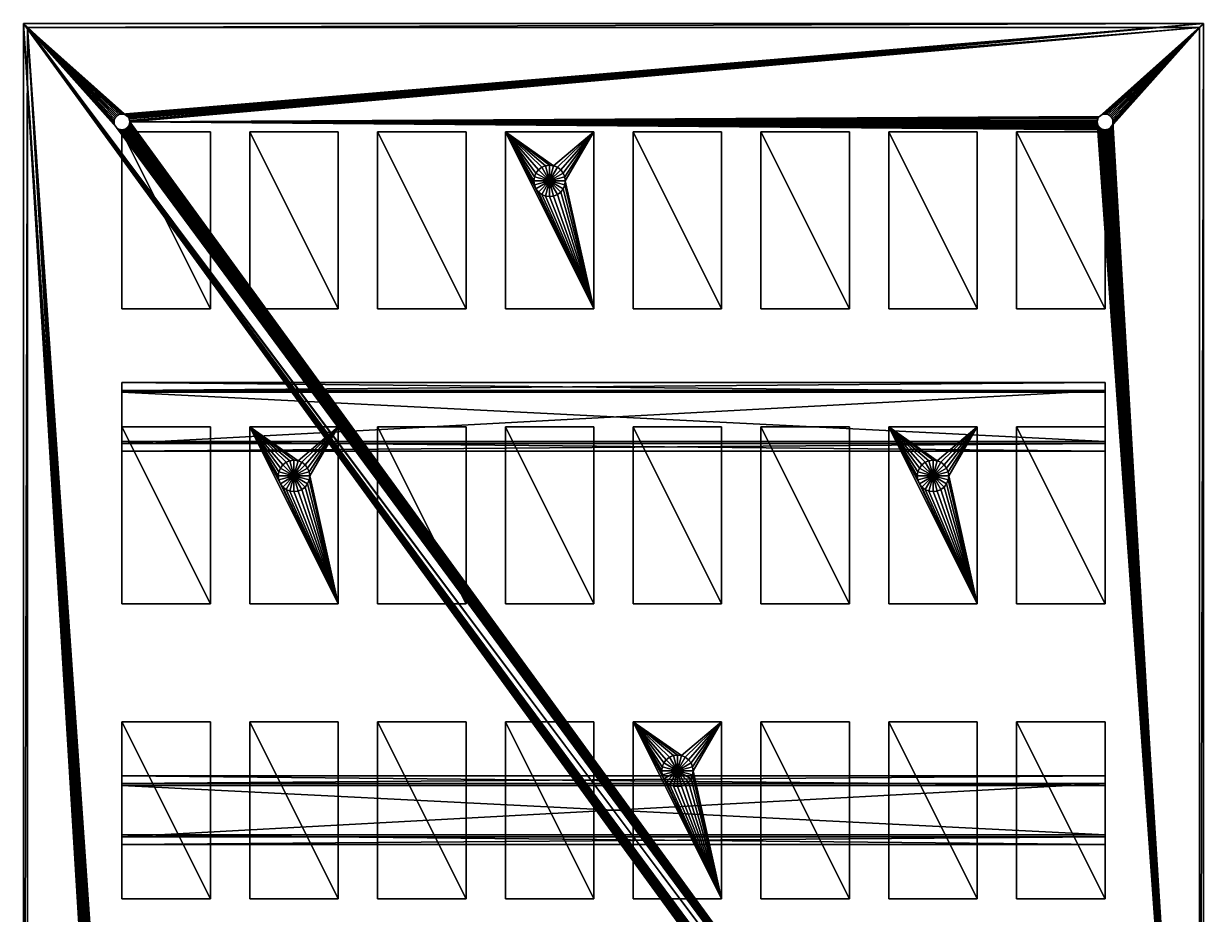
# Model space of a CAD drawing. Header units: inches. Extents: x -300 to 300, y -400 to 400.
# Drawn here: x -300 to 300, y -53 to 400 of the extents above; entities that cross this region are included whole.
import ezdxf

# ---------------------------------------------------------------- set-up
doc = ezdxf.new("R2010")
doc.units = ezdxf.units.IN
for name, color, linetype, lineweight in [('COMPONENTS', 7, 'Continuous', 25), ('DIN', 9, 'Continuous', 25), ('ENCLOSURE', 8, 'Continuous', 25)]:
    doc.layers.add(name, color=color, linetype=linetype, lineweight=lineweight)

msp = doc.modelspace()

# ---------------------------------------------------------------- meshes
at = {"layer": 'COMPONENTS', "color": 3}
mesh = msp.add_polyface(dxfattribs=at)
corners = [(-250, 255, 9.5), (-205, 255, 9.5), (-250, 345, 9.5), (-205, 345, 9.5), (-250, 255, 69.5), (-205, 255, 69.5), (-250, 345, 69.5), (-205, 345, 69.5)]
mesh.append_faces([[corners[k] for k in face] for face in [(0, 2, 1), (1, 2, 3), (4, 5, 6), (5, 7, 6), (0, 1, 5), (0, 5, 4), (2, 6, 7), (2, 7, 3), (0, 4, 6), (0, 6, 2), (1, 3, 7), (1, 7, 5)]], dxfattribs={"color": 3})
at = {"layer": 'COMPONENTS', "color": 4}
mesh = msp.add_polyface(dxfattribs=at)
corners = [(-185, 255, 9.5), (-140, 255, 9.5), (-185, 345, 9.5), (-140, 345, 9.5), (-185, 255, 84.5), (-140, 255, 84.5), (-185, 345, 84.5), (-140, 345, 84.5)]
mesh.append_faces([[corners[k] for k in face] for face in [(0, 2, 1), (1, 2, 3), (4, 5, 6), (5, 7, 6), (0, 1, 5), (0, 5, 4), (2, 6, 7), (2, 7, 3), (0, 4, 6), (0, 6, 2), (1, 3, 7), (1, 7, 5)]], dxfattribs={"color": 4})
at = {"layer": 'COMPONENTS', "color": 5}
mesh = msp.add_polyface(dxfattribs=at)
corners = [(-120, 255, 9.5), (-75, 255, 9.5), (-120, 345, 9.5), (-75, 345, 9.5), (-120, 255, 99.5), (-75, 255, 99.5), (-120, 345, 99.5), (-75, 345, 99.5)]
mesh.append_faces([[corners[k] for k in face] for face in [(0, 2, 1), (1, 2, 3), (4, 5, 6), (5, 7, 6), (0, 1, 5), (0, 5, 4), (2, 6, 7), (2, 7, 3), (0, 4, 6), (0, 6, 2), (1, 3, 7), (1, 7, 5)]], dxfattribs={"color": 5})
at = {"layer": 'COMPONENTS', "color": 6}
mesh = msp.add_polyface(dxfattribs=at)
corners = [(-55, 255, 9.5), (-55, 345, 9.5), (-10, 255, 9.5), (-55, 255, 114.5), (-55, 345, 114.5), (-10, 255, 114.5), (-40.23, 317.93, 114.5), (-40.5, 320, 114.5), (-39.43, 316, 114.5), (-40.23, 322.07, 114.5), (-39.43, 324, 114.5), (-38.16, 325.66, 114.5), (-10, 345, 114.5), (-36.5, 326.93, 114.5), (-34.57, 327.73, 114.5), (-32.5, 328, 114.5), (-30.43, 327.73, 114.5), (-36.5, 313.07, 114.5), (-38.16, 314.34, 114.5), (-34.57, 312.27, 114.5), (-32.5, 312, 114.5), (-30.43, 312.27, 114.5), (-28.5, 313.07, 114.5), (-26.84, 314.34, 114.5), (-25.57, 316, 114.5), (-24.77, 317.93, 114.5), (-24.5, 320, 114.5), (-10, 345, 9.5), (-28.5, 326.93, 114.5), (-26.84, 325.66, 114.5), (-25.57, 324, 114.5), (-24.77, 322.07, 114.5), (-39.43, 316, 119.5), (-38.16, 314.34, 119.5), (-40.23, 317.93, 119.5), (-40.5, 320, 119.5), (-40.23, 322.07, 119.5), (-36.5, 313.07, 119.5), (-34.57, 312.27, 119.5), (-32.5, 320, 119.5), (-39.43, 324, 119.5), (-32.5, 312, 119.5), (-38.16, 325.66, 119.5), (-36.5, 326.93, 119.5), (-34.57, 327.73, 119.5), (-32.5, 328, 119.5), (-30.43, 312.27, 119.5), (-28.5, 313.07, 119.5), (-26.84, 314.34, 119.5), (-25.57, 316, 119.5), (-24.77, 317.93, 119.5), (-24.5, 320, 119.5), (-24.77, 322.07, 119.5), (-25.57, 324, 119.5), (-30.43, 327.73, 119.5), (-28.5, 326.93, 119.5), (-26.84, 325.66, 119.5)]
mesh.append_faces([[corners[k] for k in face] for face in [(0, 1, 2), (0, 3, 4), (0, 5, 3), (3, 5, 4), (0, 4, 1), (4, 6, 7), (4, 8, 6), (4, 7, 9), (4, 9, 10), (4, 10, 11), (4, 5, 8), (1, 4, 12), (4, 11, 13), (4, 13, 14), (4, 14, 15), (4, 15, 16), (0, 2, 5), (5, 17, 18), (5, 19, 17), (5, 18, 8), (5, 20, 19), (5, 21, 20), (5, 22, 21), (5, 23, 22), (2, 12, 5), (5, 24, 23), (5, 25, 24), (5, 26, 25), (1, 27, 2), (1, 12, 27), (2, 27, 12), (4, 16, 12), (12, 16, 28), (12, 28, 29), (5, 12, 26), (12, 30, 31), (12, 29, 30), (12, 31, 26), (32, 6, 8), (33, 32, 8), (33, 8, 18), (34, 7, 6), (34, 35, 7), (34, 6, 32), (35, 9, 7), (35, 36, 9), (33, 18, 37), (37, 18, 17), (37, 17, 38), (33, 39, 32), (33, 37, 39), (34, 39, 35), (34, 32, 39), (35, 39, 36), (36, 39, 40), (38, 17, 19), (37, 38, 39), (38, 19, 41), (41, 19, 20), (38, 41, 39), (36, 10, 9), (36, 40, 10), (40, 11, 10), (40, 42, 11), (42, 13, 11), (42, 43, 13), (40, 39, 42), (42, 39, 43), (43, 14, 13), (43, 39, 44), (43, 44, 14), (44, 39, 45), (44, 15, 14), (44, 45, 15), (41, 20, 46), (46, 20, 21), (41, 46, 39), (46, 21, 47), (46, 47, 39), (47, 21, 22), (47, 48, 39), (48, 49, 39), (47, 22, 48), (48, 22, 23), (49, 50, 39), (50, 51, 39), (39, 52, 53), (39, 51, 52), (48, 23, 49), (49, 23, 24), (49, 24, 50), (50, 24, 25), (51, 25, 26), (50, 25, 51), (51, 26, 52), (52, 26, 31), (39, 54, 45), (45, 16, 15), (45, 54, 16), (39, 55, 54), (54, 28, 16), (39, 56, 55), (39, 53, 56), (54, 55, 28), (55, 29, 28), (56, 29, 55), (56, 30, 29), (56, 53, 30), (53, 31, 30), (52, 31, 53)]], dxfattribs={"color": 6})
at = {"layer": 'COMPONENTS', "color": 1}
mesh = msp.add_polyface(dxfattribs=at)
corners = [(10, 255, 9.5), (55, 255, 9.5), (10, 345, 9.5), (55, 345, 9.5), (10, 255, 69.5), (55, 255, 69.5), (10, 345, 69.5), (55, 345, 69.5)]
mesh.append_faces([[corners[k] for k in face] for face in [(0, 2, 1), (1, 2, 3), (4, 5, 6), (5, 7, 6), (0, 1, 5), (0, 5, 4), (2, 6, 7), (2, 7, 3), (0, 4, 6), (0, 6, 2), (1, 3, 7), (1, 7, 5)]], dxfattribs={"color": 1})
at = {"layer": 'COMPONENTS', "color": 2}
mesh = msp.add_polyface(dxfattribs=at)
corners = [(75, 255, 9.5), (120, 255, 9.5), (75, 345, 9.5), (120, 345, 9.5), (75, 255, 84.5), (120, 255, 84.5), (75, 345, 84.5), (120, 345, 84.5)]
mesh.append_faces([[corners[k] for k in face] for face in [(0, 2, 1), (1, 2, 3), (4, 5, 6), (5, 7, 6), (0, 1, 5), (0, 5, 4), (2, 6, 7), (2, 7, 3), (0, 4, 6), (0, 6, 2), (1, 3, 7), (1, 7, 5)]], dxfattribs={"color": 2})
at = {"layer": 'COMPONENTS', "color": 3}
mesh = msp.add_polyface(dxfattribs=at)
corners = [(140, 255, 9.5), (185, 255, 9.5), (140, 345, 9.5), (185, 345, 9.5), (140, 255, 99.5), (185, 255, 99.5), (140, 345, 99.5), (185, 345, 99.5)]
mesh.append_faces([[corners[k] for k in face] for face in [(0, 2, 1), (1, 2, 3), (4, 5, 6), (5, 7, 6), (0, 1, 5), (0, 5, 4), (2, 6, 7), (2, 7, 3), (0, 4, 6), (0, 6, 2), (1, 3, 7), (1, 7, 5)]], dxfattribs={"color": 3})
at = {"layer": 'COMPONENTS', "color": 4}
mesh = msp.add_polyface(dxfattribs=at)
corners = [(205, 255, 9.5), (250, 255, 9.5), (205, 345, 9.5), (250, 345, 9.5), (205, 255, 114.5), (250, 255, 114.5), (205, 345, 114.5), (250, 345, 114.5)]
mesh.append_faces([[corners[k] for k in face] for face in [(0, 2, 1), (1, 2, 3), (4, 5, 6), (5, 7, 6), (0, 1, 5), (0, 5, 4), (2, 6, 7), (2, 7, 3), (0, 4, 6), (0, 6, 2), (1, 3, 7), (1, 7, 5)]], dxfattribs={"color": 4})
at = {"layer": 'COMPONENTS', "color": 1}
mesh = msp.add_polyface(dxfattribs=at)
corners = [(-250, 105, 9.5), (-205, 105, 9.5), (-250, 195, 9.5), (-205, 195, 9.5), (-250, 105, 69.5), (-205, 105, 69.5), (-250, 195, 69.5), (-205, 195, 69.5)]
mesh.append_faces([[corners[k] for k in face] for face in [(0, 2, 1), (1, 2, 3), (4, 5, 6), (5, 7, 6), (0, 1, 5), (0, 5, 4), (2, 6, 7), (2, 7, 3), (0, 4, 6), (0, 6, 2), (1, 3, 7), (1, 7, 5)]], dxfattribs={"color": 1})
at = {"layer": 'COMPONENTS', "color": 2}
mesh = msp.add_polyface(dxfattribs=at)
corners = [(-185, 105, 9.5), (-185, 195, 9.5), (-140, 105, 9.5), (-185, 105, 84.5), (-185, 195, 84.5), (-140, 105, 84.5), (-170.23, 167.93, 84.5), (-170.5, 170, 84.5), (-169.43, 166, 84.5), (-170.23, 172.07, 84.5), (-169.43, 174, 84.5), (-168.16, 175.66, 84.5), (-140, 195, 84.5), (-166.5, 176.93, 84.5), (-164.57, 177.73, 84.5), (-162.5, 178, 84.5), (-160.43, 177.73, 84.5), (-166.5, 163.07, 84.5), (-168.16, 164.34, 84.5), (-164.57, 162.27, 84.5), (-162.5, 162, 84.5), (-160.43, 162.27, 84.5), (-158.5, 163.07, 84.5), (-156.84, 164.34, 84.5), (-155.57, 166, 84.5), (-154.77, 167.93, 84.5), (-154.5, 170, 84.5), (-140, 195, 9.5), (-158.5, 176.93, 84.5), (-156.84, 175.66, 84.5), (-155.57, 174, 84.5), (-154.77, 172.07, 84.5), (-169.43, 166, 89.5), (-168.16, 164.34, 89.5), (-170.23, 167.93, 89.5), (-170.5, 170, 89.5), (-170.23, 172.07, 89.5), (-166.5, 163.07, 89.5), (-164.57, 162.27, 89.5), (-162.5, 170, 89.5), (-169.43, 174, 89.5), (-162.5, 162, 89.5), (-168.16, 175.66, 89.5), (-166.5, 176.93, 89.5), (-164.57, 177.73, 89.5), (-162.5, 178, 89.5), (-160.43, 162.27, 89.5), (-158.5, 163.07, 89.5), (-156.84, 164.34, 89.5), (-155.57, 166, 89.5), (-154.77, 167.93, 89.5), (-154.5, 170, 89.5), (-154.77, 172.07, 89.5), (-155.57, 174, 89.5), (-160.43, 177.73, 89.5), (-158.5, 176.93, 89.5), (-156.84, 175.66, 89.5)]
mesh.append_faces([[corners[k] for k in face] for face in [(0, 1, 2), (0, 3, 4), (0, 5, 3), (3, 5, 4), (0, 4, 1), (4, 6, 7), (4, 8, 6), (4, 7, 9), (4, 9, 10), (4, 10, 11), (4, 5, 8), (1, 4, 12), (4, 11, 13), (4, 13, 14), (4, 14, 15), (4, 15, 16), (0, 2, 5), (5, 17, 18), (5, 19, 17), (5, 18, 8), (5, 20, 19), (5, 21, 20), (5, 22, 21), (5, 23, 22), (2, 12, 5), (5, 24, 23), (5, 25, 24), (5, 26, 25), (1, 27, 2), (1, 12, 27), (2, 27, 12), (4, 16, 12), (12, 16, 28), (12, 28, 29), (5, 12, 26), (12, 30, 31), (12, 29, 30), (12, 31, 26), (32, 6, 8), (33, 8, 18), (33, 32, 8), (34, 7, 6), (34, 35, 7), (34, 6, 32), (35, 9, 7), (35, 36, 9), (37, 18, 17), (33, 18, 37), (37, 17, 38), (33, 39, 32), (33, 37, 39), (34, 39, 35), (34, 32, 39), (35, 39, 36), (36, 39, 40), (38, 17, 19), (37, 38, 39), (41, 19, 20), (38, 19, 41), (38, 41, 39), (36, 10, 9), (36, 40, 10), (40, 11, 10), (40, 42, 11), (42, 13, 11), (42, 43, 13), (40, 39, 42), (42, 39, 43), (43, 14, 13), (43, 39, 44), (43, 44, 14), (44, 39, 45), (44, 15, 14), (44, 45, 15), (46, 20, 21), (41, 20, 46), (41, 46, 39), (46, 21, 47), (46, 47, 39), (47, 21, 22), (47, 48, 39), (48, 49, 39), (48, 22, 23), (47, 22, 48), (49, 50, 39), (50, 51, 39), (39, 52, 53), (39, 51, 52), (49, 23, 24), (48, 23, 49), (49, 24, 50), (50, 24, 25), (51, 25, 26), (50, 25, 51), (52, 26, 31), (51, 26, 52), (39, 54, 45), (45, 16, 15), (45, 54, 16), (39, 55, 54), (54, 28, 16), (39, 56, 55), (39, 53, 56), (54, 55, 28), (55, 29, 28), (56, 29, 55), (56, 30, 29), (56, 53, 30), (53, 31, 30), (52, 31, 53)]], dxfattribs={"color": 2})
at = {"layer": 'COMPONENTS', "color": 3}
mesh = msp.add_polyface(dxfattribs=at)
corners = [(-120, 105, 9.5), (-75, 105, 9.5), (-120, 195, 9.5), (-75, 195, 9.5), (-120, 105, 99.5), (-75, 105, 99.5), (-120, 195, 99.5), (-75, 195, 99.5)]
mesh.append_faces([[corners[k] for k in face] for face in [(0, 2, 1), (1, 2, 3), (4, 5, 6), (5, 7, 6), (0, 1, 5), (0, 5, 4), (2, 6, 7), (2, 7, 3), (0, 4, 6), (0, 6, 2), (1, 3, 7), (1, 7, 5)]], dxfattribs={"color": 3})
at = {"layer": 'COMPONENTS', "color": 4}
mesh = msp.add_polyface(dxfattribs=at)
corners = [(-55, 105, 9.5), (-10, 105, 9.5), (-55, 195, 9.5), (-10, 195, 9.5), (-55, 105, 114.5), (-10, 105, 114.5), (-55, 195, 114.5), (-10, 195, 114.5)]
mesh.append_faces([[corners[k] for k in face] for face in [(0, 2, 1), (1, 2, 3), (4, 5, 6), (5, 7, 6), (0, 1, 5), (0, 5, 4), (2, 6, 7), (2, 7, 3), (0, 4, 6), (0, 6, 2), (1, 3, 7), (1, 7, 5)]], dxfattribs={"color": 4})
at = {"layer": 'COMPONENTS', "color": 5}
mesh = msp.add_polyface(dxfattribs=at)
corners = [(10, 105, 9.5), (55, 105, 9.5), (10, 195, 9.5), (55, 195, 9.5), (10, 105, 69.5), (55, 105, 69.5), (10, 195, 69.5), (55, 195, 69.5)]
mesh.append_faces([[corners[k] for k in face] for face in [(0, 2, 1), (1, 2, 3), (4, 5, 6), (5, 7, 6), (0, 1, 5), (0, 5, 4), (2, 6, 7), (2, 7, 3), (0, 4, 6), (0, 6, 2), (1, 3, 7), (1, 7, 5)]], dxfattribs={"color": 5})
at = {"layer": 'COMPONENTS', "color": 6}
mesh = msp.add_polyface(dxfattribs=at)
corners = [(75, 105, 9.5), (120, 105, 9.5), (75, 195, 9.5), (120, 195, 9.5), (75, 105, 84.5), (120, 105, 84.5), (75, 195, 84.5), (120, 195, 84.5)]
mesh.append_faces([[corners[k] for k in face] for face in [(0, 2, 1), (1, 2, 3), (4, 5, 6), (5, 7, 6), (0, 1, 5), (0, 5, 4), (2, 6, 7), (2, 7, 3), (0, 4, 6), (0, 6, 2), (1, 3, 7), (1, 7, 5)]], dxfattribs={"color": 6})
at = {"layer": 'COMPONENTS', "color": 1}
mesh = msp.add_polyface(dxfattribs=at)
corners = [(140, 105, 9.5), (140, 195, 9.5), (185, 105, 9.5), (140, 105, 99.5), (140, 195, 99.5), (185, 105, 99.5), (154.77, 167.93, 99.5), (154.5, 170, 99.5), (155.57, 166, 99.5), (154.77, 172.07, 99.5), (155.57, 174, 99.5), (156.84, 175.66, 99.5), (185, 195, 99.5), (158.5, 176.93, 99.5), (160.43, 177.73, 99.5), (162.5, 178, 99.5), (164.57, 177.73, 99.5), (158.5, 163.07, 99.5), (156.84, 164.34, 99.5), (160.43, 162.27, 99.5), (162.5, 162, 99.5), (164.57, 162.27, 99.5), (166.5, 163.07, 99.5), (168.16, 164.34, 99.5), (169.43, 166, 99.5), (170.23, 167.93, 99.5), (170.5, 170, 99.5), (185, 195, 9.5), (166.5, 176.93, 99.5), (168.16, 175.66, 99.5), (169.43, 174, 99.5), (170.23, 172.07, 99.5), (155.57, 166, 104.5), (156.84, 164.34, 104.5), (154.77, 167.93, 104.5), (154.5, 170, 104.5), (154.77, 172.07, 104.5), (158.5, 163.07, 104.5), (160.43, 162.27, 104.5), (162.5, 170, 104.5), (155.57, 174, 104.5), (162.5, 162, 104.5), (156.84, 175.66, 104.5), (158.5, 176.93, 104.5), (160.43, 177.73, 104.5), (162.5, 178, 104.5), (164.57, 162.27, 104.5), (166.5, 163.07, 104.5), (168.16, 164.34, 104.5), (169.43, 166, 104.5), (170.23, 167.93, 104.5), (170.5, 170, 104.5), (170.23, 172.07, 104.5), (169.43, 174, 104.5), (164.57, 177.73, 104.5), (166.5, 176.93, 104.5), (168.16, 175.66, 104.5)]
mesh.append_faces([[corners[k] for k in face] for face in [(0, 1, 2), (0, 3, 4), (0, 5, 3), (3, 5, 4), (0, 4, 1), (4, 6, 7), (4, 8, 6), (4, 7, 9), (4, 9, 10), (4, 10, 11), (4, 5, 8), (1, 4, 12), (4, 11, 13), (4, 13, 14), (4, 14, 15), (4, 15, 16), (0, 2, 5), (5, 17, 18), (5, 19, 17), (5, 18, 8), (5, 20, 19), (5, 21, 20), (5, 22, 21), (5, 23, 22), (2, 12, 5), (5, 24, 23), (5, 25, 24), (5, 26, 25), (1, 27, 2), (1, 12, 27), (2, 27, 12), (4, 16, 12), (12, 16, 28), (12, 28, 29), (5, 12, 26), (12, 30, 31), (12, 29, 30), (12, 31, 26), (32, 6, 8), (33, 8, 18), (33, 32, 8), (34, 7, 6), (34, 35, 7), (34, 6, 32), (35, 9, 7), (35, 36, 9), (37, 18, 17), (33, 18, 37), (37, 17, 38), (33, 39, 32), (33, 37, 39), (34, 39, 35), (34, 32, 39), (35, 39, 36), (36, 39, 40), (38, 17, 19), (37, 38, 39), (41, 19, 20), (38, 19, 41), (38, 41, 39), (36, 10, 9), (36, 40, 10), (40, 11, 10), (40, 42, 11), (42, 13, 11), (42, 43, 13), (40, 39, 42), (42, 39, 43), (43, 14, 13), (43, 39, 44), (43, 44, 14), (44, 39, 45), (44, 15, 14), (44, 45, 15), (46, 20, 21), (41, 20, 46), (41, 46, 39), (46, 21, 47), (46, 47, 39), (47, 21, 22), (47, 48, 39), (48, 49, 39), (48, 22, 23), (47, 22, 48), (49, 50, 39), (50, 51, 39), (39, 52, 53), (39, 51, 52), (49, 23, 24), (48, 23, 49), (49, 24, 50), (50, 24, 25), (51, 25, 26), (50, 25, 51), (52, 26, 31), (51, 26, 52), (39, 54, 45), (45, 16, 15), (45, 54, 16), (39, 55, 54), (54, 28, 16), (39, 56, 55), (39, 53, 56), (54, 55, 28), (55, 29, 28), (56, 29, 55), (56, 30, 29), (56, 53, 30), (53, 31, 30), (52, 31, 53)]], dxfattribs={"color": 1})
at = {"layer": 'COMPONENTS', "color": 2}
mesh = msp.add_polyface(dxfattribs=at)
corners = [(205, 105, 9.5), (250, 105, 9.5), (205, 195, 9.5), (250, 195, 9.5), (205, 105, 114.5), (250, 105, 114.5), (205, 195, 114.5), (250, 195, 114.5)]
mesh.append_faces([[corners[k] for k in face] for face in [(0, 2, 1), (1, 2, 3), (4, 5, 6), (5, 7, 6), (0, 1, 5), (0, 5, 4), (2, 6, 7), (2, 7, 3), (0, 4, 6), (0, 6, 2), (1, 3, 7), (1, 7, 5)]], dxfattribs={"color": 2})
at = {"layer": 'COMPONENTS', "color": 5}
mesh = msp.add_polyface(dxfattribs=at)
corners = [(-250, -45, 9.5), (-205, -45, 9.5), (-250, 45, 9.5), (-205, 45, 9.5), (-250, -45, 69.5), (-205, -45, 69.5), (-250, 45, 69.5), (-205, 45, 69.5)]
mesh.append_faces([[corners[k] for k in face] for face in [(0, 2, 1), (1, 2, 3), (4, 5, 6), (5, 7, 6), (0, 1, 5), (0, 5, 4), (2, 6, 7), (2, 7, 3), (0, 4, 6), (0, 6, 2), (1, 3, 7), (1, 7, 5)]], dxfattribs={"color": 5})
at = {"layer": 'COMPONENTS', "color": 6}
mesh = msp.add_polyface(dxfattribs=at)
corners = [(-185, -45, 9.5), (-140, -45, 9.5), (-185, 45, 9.5), (-140, 45, 9.5), (-185, -45, 84.5), (-140, -45, 84.5), (-185, 45, 84.5), (-140, 45, 84.5)]
mesh.append_faces([[corners[k] for k in face] for face in [(0, 2, 1), (1, 2, 3), (4, 5, 6), (5, 7, 6), (0, 1, 5), (0, 5, 4), (2, 6, 7), (2, 7, 3), (0, 4, 6), (0, 6, 2), (1, 3, 7), (1, 7, 5)]], dxfattribs={"color": 6})
at = {"layer": 'COMPONENTS', "color": 1}
mesh = msp.add_polyface(dxfattribs=at)
corners = [(-120, -45, 9.5), (-75, -45, 9.5), (-120, 45, 9.5), (-75, 45, 9.5), (-120, -45, 99.5), (-75, -45, 99.5), (-120, 45, 99.5), (-75, 45, 99.5)]
mesh.append_faces([[corners[k] for k in face] for face in [(0, 2, 1), (1, 2, 3), (4, 5, 6), (5, 7, 6), (0, 1, 5), (0, 5, 4), (2, 6, 7), (2, 7, 3), (0, 4, 6), (0, 6, 2), (1, 3, 7), (1, 7, 5)]], dxfattribs={"color": 1})
at = {"layer": 'COMPONENTS', "color": 2}
mesh = msp.add_polyface(dxfattribs=at)
corners = [(-55, -45, 9.5), (-10, -45, 9.5), (-55, 45, 9.5), (-10, 45, 9.5), (-55, -45, 114.5), (-10, -45, 114.5), (-55, 45, 114.5), (-10, 45, 114.5)]
mesh.append_faces([[corners[k] for k in face] for face in [(0, 2, 1), (1, 2, 3), (4, 5, 6), (5, 7, 6), (0, 1, 5), (0, 5, 4), (2, 6, 7), (2, 7, 3), (0, 4, 6), (0, 6, 2), (1, 3, 7), (1, 7, 5)]], dxfattribs={"color": 2})
at = {"layer": 'COMPONENTS', "color": 3}
mesh = msp.add_polyface(dxfattribs=at)
corners = [(10, -45, 9.5), (10, 45, 9.5), (55, -45, 9.5), (10, -45, 69.5), (10, 45, 69.5), (55, -45, 69.5), (24.77, 17.93, 69.5), (24.5, 20, 69.5), (25.57, 16, 69.5), (24.77, 22.07, 69.5), (25.57, 24, 69.5), (26.84, 25.66, 69.5), (55, 45, 69.5), (28.5, 26.93, 69.5), (30.43, 27.73, 69.5), (32.5, 28, 69.5), (34.57, 27.73, 69.5), (28.5, 13.07, 69.5), (26.84, 14.34, 69.5), (30.43, 12.27, 69.5), (32.5, 12, 69.5), (34.57, 12.27, 69.5), (36.5, 13.07, 69.5), (38.16, 14.34, 69.5), (39.43, 16, 69.5), (40.23, 17.93, 69.5), (40.5, 20, 69.5), (55, 45, 9.5), (36.5, 26.93, 69.5), (38.16, 25.66, 69.5), (39.43, 24, 69.5), (40.23, 22.07, 69.5), (25.57, 16, 74.5), (26.84, 14.34, 74.5), (24.77, 17.93, 74.5), (24.5, 20, 74.5), (24.77, 22.07, 74.5), (28.5, 13.07, 74.5), (30.43, 12.27, 74.5), (32.5, 20, 74.5), (25.57, 24, 74.5), (32.5, 12, 74.5), (26.84, 25.66, 74.5), (28.5, 26.93, 74.5), (30.43, 27.73, 74.5), (32.5, 28, 74.5), (34.57, 12.27, 74.5), (36.5, 13.07, 74.5), (38.16, 14.34, 74.5), (39.43, 16, 74.5), (40.23, 17.93, 74.5), (40.5, 20, 74.5), (40.23, 22.07, 74.5), (39.43, 24, 74.5), (34.57, 27.73, 74.5), (36.5, 26.93, 74.5), (38.16, 25.66, 74.5)]
mesh.append_faces([[corners[k] for k in face] for face in [(0, 1, 2), (0, 3, 4), (0, 5, 3), (3, 5, 4), (0, 4, 1), (4, 6, 7), (4, 8, 6), (4, 7, 9), (4, 9, 10), (4, 10, 11), (4, 5, 8), (1, 4, 12), (4, 11, 13), (4, 13, 14), (4, 14, 15), (4, 15, 16), (0, 2, 5), (5, 17, 18), (5, 19, 17), (5, 18, 8), (5, 20, 19), (5, 21, 20), (5, 22, 21), (5, 23, 22), (2, 12, 5), (5, 24, 23), (5, 25, 24), (5, 26, 25), (1, 27, 2), (1, 12, 27), (2, 27, 12), (4, 16, 12), (12, 16, 28), (12, 28, 29), (5, 12, 26), (12, 30, 31), (12, 29, 30), (12, 31, 26), (32, 6, 8), (33, 8, 18), (33, 32, 8), (34, 7, 6), (34, 35, 7), (34, 6, 32), (35, 9, 7), (35, 36, 9), (37, 18, 17), (33, 18, 37), (37, 17, 38), (33, 39, 32), (33, 37, 39), (34, 39, 35), (34, 32, 39), (35, 39, 36), (36, 39, 40), (38, 17, 19), (37, 38, 39), (41, 19, 20), (38, 19, 41), (38, 41, 39), (36, 10, 9), (36, 40, 10), (40, 11, 10), (40, 42, 11), (42, 13, 11), (42, 43, 13), (40, 39, 42), (42, 39, 43), (43, 14, 13), (43, 39, 44), (43, 44, 14), (44, 39, 45), (44, 15, 14), (44, 45, 15), (46, 20, 21), (41, 20, 46), (41, 46, 39), (46, 21, 47), (46, 47, 39), (47, 21, 22), (47, 48, 39), (48, 49, 39), (48, 22, 23), (47, 22, 48), (49, 50, 39), (50, 51, 39), (39, 52, 53), (39, 51, 52), (49, 23, 24), (48, 23, 49), (49, 24, 50), (50, 24, 25), (51, 25, 26), (50, 25, 51), (52, 26, 31), (51, 26, 52), (39, 54, 45), (45, 16, 15), (45, 54, 16), (39, 55, 54), (54, 28, 16), (39, 56, 55), (39, 53, 56), (54, 55, 28), (55, 29, 28), (56, 29, 55), (56, 30, 29), (56, 53, 30), (53, 31, 30), (52, 31, 53)]], dxfattribs={"color": 3})
at = {"layer": 'COMPONENTS', "color": 4}
mesh = msp.add_polyface(dxfattribs=at)
corners = [(75, -45, 9.5), (120, -45, 9.5), (75, 45, 9.5), (120, 45, 9.5), (75, -45, 84.5), (120, -45, 84.5), (75, 45, 84.5), (120, 45, 84.5)]
mesh.append_faces([[corners[k] for k in face] for face in [(0, 2, 1), (1, 2, 3), (4, 5, 6), (5, 7, 6), (0, 1, 5), (0, 5, 4), (2, 6, 7), (2, 7, 3), (0, 4, 6), (0, 6, 2), (1, 3, 7), (1, 7, 5)]], dxfattribs={"color": 4})
at = {"layer": 'COMPONENTS', "color": 5}
mesh = msp.add_polyface(dxfattribs=at)
corners = [(140, -45, 9.5), (185, -45, 9.5), (140, 45, 9.5), (185, 45, 9.5), (140, -45, 99.5), (185, -45, 99.5), (140, 45, 99.5), (185, 45, 99.5)]
mesh.append_faces([[corners[k] for k in face] for face in [(0, 2, 1), (1, 2, 3), (4, 5, 6), (5, 7, 6), (0, 1, 5), (0, 5, 4), (2, 6, 7), (2, 7, 3), (0, 4, 6), (0, 6, 2), (1, 3, 7), (1, 7, 5)]], dxfattribs={"color": 5})
at = {"layer": 'COMPONENTS', "color": 6}
mesh = msp.add_polyface(dxfattribs=at)
corners = [(205, -45, 9.5), (250, -45, 9.5), (205, 45, 9.5), (250, 45, 9.5), (205, -45, 114.5), (250, -45, 114.5), (205, 45, 114.5), (250, 45, 114.5)]
mesh.append_faces([[corners[k] for k in face] for face in [(0, 2, 1), (1, 2, 3), (4, 5, 6), (5, 7, 6), (0, 1, 5), (0, 5, 4), (2, 6, 7), (2, 7, 3), (0, 4, 6), (0, 6, 2), (1, 3, 7), (1, 7, 5)]], dxfattribs={"color": 6})
at = {"layer": 'DIN'}
mesh = msp.add_polyface(dxfattribs=at)
corners = [(-250, 186.5, 2), (-250, 213.5, 2), (-250, 213.5, 8.5), (-250, 217.5, 8.5), (-250, 217.5, 9.5), (-250, 212.5, 9.5), (-250, 212.5, 3), (-250, 187.5, 3), (-250, 187.5, 9.5), (-250, 182.5, 9.5), (-250, 182.5, 8.5), (-250, 186.5, 8.5), (250, 186.5, 2), (250, 213.5, 2), (250, 213.5, 8.5), (250, 217.5, 8.5), (250, 217.5, 9.5), (250, 212.5, 9.5), (250, 212.5, 3), (250, 187.5, 3), (250, 187.5, 9.5), (250, 182.5, 9.5), (250, 182.5, 8.5), (250, 186.5, 8.5)]
mesh.append_faces([[corners[k] for k in face] for face in [(2, 4, 3), (8, 10, 9), (2, 5, 4), (8, 11, 10), (1, 5, 2), (7, 11, 8), (1, 6, 5), (7, 0, 11), (0, 6, 1), (6, 0, 7), (14, 15, 16), (20, 21, 22), (14, 16, 17), (20, 22, 23), (13, 14, 17), (19, 20, 23), (13, 17, 18), (19, 23, 12), (12, 13, 18), (18, 19, 12), (0, 1, 13), (0, 13, 12), (1, 2, 14), (1, 14, 13), (2, 3, 15), (2, 15, 14), (3, 4, 16), (3, 16, 15), (4, 5, 17), (4, 17, 16), (5, 6, 18), (5, 18, 17), (6, 7, 19), (6, 19, 18), (7, 8, 20), (7, 20, 19), (8, 9, 21), (8, 21, 20), (9, 10, 22), (9, 22, 21), (10, 11, 23), (10, 23, 22), (11, 0, 12), (11, 12, 23)]])
mesh = msp.add_polyface(dxfattribs=at)
corners = [(-250, -13.5, 2), (-250, 13.5, 2), (-250, 13.5, 8.5), (-250, 17.5, 8.5), (-250, 17.5, 9.5), (-250, 12.5, 9.5), (-250, 12.5, 3), (-250, -12.5, 3), (-250, -12.5, 9.5), (-250, -17.5, 9.5), (-250, -17.5, 8.5), (-250, -13.5, 8.5), (250, -13.5, 2), (250, 13.5, 2), (250, 13.5, 8.5), (250, 17.5, 8.5), (250, 17.5, 9.5), (250, 12.5, 9.5), (250, 12.5, 3), (250, -12.5, 3), (250, -12.5, 9.5), (250, -17.5, 9.5), (250, -17.5, 8.5), (250, -13.5, 8.5)]
mesh.append_faces([[corners[k] for k in face] for face in [(2, 4, 3), (8, 10, 9), (2, 5, 4), (8, 11, 10), (1, 5, 2), (7, 11, 8), (1, 6, 5), (7, 0, 11), (0, 6, 1), (6, 0, 7), (14, 15, 16), (20, 21, 22), (14, 16, 17), (20, 22, 23), (13, 14, 17), (19, 20, 23), (13, 17, 18), (19, 23, 12), (12, 13, 18), (18, 19, 12), (0, 1, 13), (0, 13, 12), (1, 2, 14), (1, 14, 13), (2, 3, 15), (2, 15, 14), (3, 4, 16), (3, 16, 15), (4, 5, 17), (4, 17, 16), (5, 6, 18), (5, 18, 17), (6, 7, 19), (6, 19, 18), (7, 8, 20), (7, 20, 19), (8, 9, 21), (8, 21, 20), (9, 10, 22), (9, 22, 21), (10, 11, 23), (10, 23, 22), (11, 0, 12), (11, 12, 23)]])
at = {"layer": 'ENCLOSURE'}
mesh = msp.add_polyface(dxfattribs=at)
corners = [(-251.53, -346.3), (-250.78, -346.08), (-250.78, -346.08, 2), (-251.53, -346.3, 2), (-250, -346), (-250, -346, 2), (-249.22, -346.08), (-249.22, -346.08, 2), (-248.47, -346.3), (-248.47, -346.3, 2), (-300, -400), (-300, 400), (-254, -350), (-298, -398, 2), (-252.83, -347.17, 2), (-298, 398, 2), (-246, -350, 2), (-246.08, -349.22, 2), (-253.92, -349.22), (-253.7, -348.47), (-253.33, -347.78), (-252.83, -347.17), (-252.22, -346.67), (-252.22, -346.67, 2), (-247.17, -347.17, 2), (-247.78, -346.67, 2), (-246.67, -347.78, 2), (-246.3, -348.47, 2), (246, -350, 2), (246, -350), (-300, -400, 250), (-300, 400, 250), (-298, 398, 250), (-298, -398, 250)]
mesh.append_faces([[corners[k] for k in face] for face in [(0, 1, 2), (0, 2, 3), (1, 4, 5), (4, 6, 7), (6, 8, 9), (1, 5, 2), (4, 7, 5), (6, 9, 7), (10, 11, 12), (13, 14, 15), (16, 15, 17), (12, 11, 18), (18, 11, 19), (19, 11, 20), (20, 11, 21), (21, 11, 22), (22, 11, 0), (0, 11, 1), (14, 23, 15), (23, 3, 15), (1, 11, 4), (3, 2, 15), (2, 5, 15), (5, 7, 15), (7, 9, 15), (24, 15, 25), (24, 26, 15), (9, 25, 15), (27, 17, 15), (27, 15, 26), (16, 28, 15), (4, 11, 29), (10, 30, 31), (13, 32, 33), (30, 33, 32)]])
mesh = msp.add_polyface(dxfattribs=at)
corners = [(-246.08, -350.78), (-246, -350), (300, -400), (-250, -346), (246.67, -352.22), (247.17, -352.83), (-246, -350, 2), (246.08, -350.78, 2), (246, -350, 2), (247.17, -352.83, 2), (246.67, -352.22, 2), (247.78, -353.33, 2), (246.3, -351.53, 2), (246.08, -350.78), (246.3, -351.53), (246, -350), (-298, 398, 2), (246.08, -349.22, 2), (-300, 400), (246.08, -349.22), (246.3, -348.47), (246.67, -347.78), (247.17, -347.17), (247.78, -346.67), (248.47, -346.3), (246.3, -348.47, 2), (246.67, -347.78, 2), (247.17, -347.17, 2), (249.22, -346.08), (250, -346), (250.78, -346.08), (252.22, -346.67), (251.53, -346.3), (252.83, -347.17), (247.78, -346.67, 2), (248.47, -346.3, 2), (249.22, -346.08, 2), (250, -346, 2), (250.78, -346.08, 2), (252.22, -346.67, 2), (252.83, -347.17, 2), (251.53, -346.3, 2)]
mesh.append_faces([[corners[k] for k in face] for face in [(0, 1, 2), (3, 4, 5), (6, 7, 8), (6, 9, 10), (6, 11, 9), (6, 10, 12), (6, 12, 7), (3, 13, 14), (3, 15, 13), (3, 14, 4), (16, 8, 17), (18, 19, 15), (18, 20, 19), (18, 21, 20), (18, 22, 21), (18, 23, 22), (18, 24, 23), (16, 17, 25), (16, 25, 26), (16, 26, 27), (18, 28, 24), (18, 29, 28), (18, 30, 29), (18, 31, 32), (18, 32, 30), (18, 33, 31), (16, 27, 34), (16, 34, 35), (16, 35, 36), (16, 36, 37), (16, 37, 38), (16, 39, 40), (16, 38, 41), (16, 41, 39)]])
mesh = msp.add_polyface(dxfattribs=at)
corners = [(-246, -350, 2), (248.47, -353.7, 2), (247.78, -353.33, 2), (249.22, -353.92, 2), (250, -354, 2), (-250, -346), (247.17, -352.83), (300, -400), (298, -398, 2), (-300, -400), (300, -400, 250), (-300, 400), (252.83, -347.17), (-298, 398, 2), (252.83, -347.17, 2), (246.08, -350.78), (246, -350), (246, -350, 2), (246.08, -350.78, 2), (247.78, -353.33), (248.47, -353.7), (247.17, -352.83, 2), (246.67, -352.22), (246.3, -351.53), (246.3, -351.53, 2), (246.67, -352.22, 2), (249.22, -353.92), (246.08, -349.22), (246.08, -349.22, 2), (246.3, -348.47), (246.3, -348.47, 2), (246.67, -347.78), (246.67, -347.78, 2), (247.17, -347.17), (247.17, -347.17, 2), (247.78, -346.67, 2), (247.78, -346.67), (248.47, -346.3), (248.47, -346.3, 2), (-298, -398, 250), (298, -398, 250), (-300, -400, 250)]
mesh.append_faces([[corners[k] for k in face] for face in [(0, 1, 2), (0, 3, 1), (0, 4, 3), (5, 6, 7), (0, 8, 4), (9, 7, 10), (11, 7, 12), (13, 14, 8), (15, 16, 17), (15, 17, 18), (19, 2, 20), (19, 21, 2), (2, 1, 20), (22, 23, 24), (22, 25, 6), (15, 18, 23), (19, 6, 21), (22, 24, 25), (6, 25, 21), (23, 18, 24), (20, 1, 26), (16, 27, 28), (16, 28, 17), (27, 29, 30), (29, 31, 32), (31, 33, 34), (27, 30, 28), (29, 32, 30), (31, 34, 32), (33, 35, 34), (33, 36, 35), (36, 37, 38), (36, 38, 35), (39, 40, 8), (41, 10, 40)]])
mesh = msp.add_polyface(dxfattribs=at)
corners = [(-300, -400), (-300, 400, 250), (-300, 400), (-298, -398, 2), (-298, 398, 2), (-298, 398, 250), (-253.33, 347.78), (-253.33, 347.78, 2), (-252.83, 347.17), (-253.7, 348.47), (-253.7, 348.47, 2), (-253.92, 349.22), (-253.92, 349.22, 2), (-254, 350), (-254, 350, 2), (-252.22, 346.67), (-252.22, 346.67, 2), (-251.53, 346.3), (-251.53, 346.3, 2), (-250.78, 346.08), (-252.83, 347.17, 2), (-250.78, 346.08, 2), (-250, 346), (-250, 346, 2), (-249.22, 346.08), (-249.22, 346.08, 2), (-248.47, 346.3), (-253.92, 350.78), (-253.92, 350.78, 2), (-253.7, 351.53), (-253.7, 351.53, 2), (-253.33, 352.22), (-253.33, 352.22, 2), (-252.83, 352.83, 2), (-252.83, 352.83), (-252.22, 353.33, 2), (-252.22, 353.33), (-251.53, 353.7), (-251.53, 353.7, 2), (-300, -400, 250)]
mesh.append_faces([[corners[k] for k in face] for face in [(0, 1, 2), (3, 4, 5), (6, 7, 8), (6, 9, 10), (11, 12, 9), (11, 13, 14), (6, 10, 7), (9, 12, 10), (11, 14, 12), (15, 16, 17), (17, 18, 19), (15, 20, 16), (17, 16, 18), (19, 18, 21), (15, 8, 20), (7, 20, 8), (19, 21, 22), (22, 23, 24), (24, 25, 26), (22, 21, 23), (24, 23, 25), (27, 28, 13), (27, 29, 30), (29, 31, 32), (13, 28, 14), (27, 30, 28), (29, 32, 30), (31, 33, 32), (31, 34, 33), (34, 35, 33), (34, 36, 35), (36, 37, 38), (36, 38, 35), (39, 5, 1)]])
mesh = msp.add_polyface(dxfattribs=at)
corners = [(-300, 400), (-253.7, 348.47), (-253.33, 347.78), (-252.83, 347.17), (-253.92, 349.22), (-253.92, 350.78), (-254, 350), (-253.7, 351.53), (-253.33, 352.22), (-252.83, 352.83), (-252.22, 353.33), (-298, 398, 2), (-253.7, 348.47, 2), (-253.92, 349.22, 2), (-252.83, 347.17, 2), (-253.33, 347.78, 2), (-254, 350, 2), (-253.92, 350.78, 2), (-253.7, 351.53, 2), (-253.33, 352.22, 2), (-252.83, 352.83, 2), (-252.22, 353.33, 2), (-251.53, 353.7, 2), (-251.53, 353.7), (-250.78, 353.92), (-250.78, 353.92, 2), (-250, 354, 2), (-249.22, 353.92, 2), (-248.47, 353.7, 2), (-247.78, 353.33, 2), (-247.17, 352.83, 2), (-250, 354), (-249.22, 353.92)]
mesh.append_faces([[corners[k] for k in face] for face in [(0, 1, 2), (0, 2, 3), (0, 4, 1), (0, 5, 6), (0, 6, 4), (0, 7, 5), (0, 8, 7), (0, 9, 8), (0, 10, 9), (11, 12, 13), (11, 14, 15), (11, 15, 12), (11, 16, 17), (11, 13, 16), (11, 17, 18), (11, 19, 20), (11, 18, 19), (11, 21, 22), (11, 20, 21), (0, 23, 10), (0, 24, 23), (11, 22, 25), (11, 25, 26), (11, 26, 27), (11, 27, 28), (11, 29, 30), (11, 28, 29), (0, 31, 24), (23, 24, 25), (23, 25, 22), (24, 31, 26), (31, 32, 27), (24, 26, 25), (31, 27, 26), (32, 28, 27)]])
mesh = msp.add_polyface(dxfattribs=at)
corners = [(-248.47, 346.3), (-249.22, 346.08, 2), (-248.47, 346.3, 2), (-247.78, 346.67), (-247.78, 346.67, 2), (-247.17, 347.17), (-247.17, 347.17, 2), (-246.67, 347.78), (-246.67, 347.78, 2), (-246.3, 348.47), (-246.3, 348.47, 2), (-246.08, 349.22), (-246.08, 349.22, 2), (-246, 350), (-246, 350, 2), (-249.22, 353.92), (-248.47, 353.7), (-248.47, 353.7, 2), (-247.17, 352.83), (-247.17, 352.83, 2), (-247.78, 353.33), (-246.3, 351.53), (-246.08, 350.78), (-246.08, 350.78, 2), (-246.67, 352.22), (-246.67, 352.22, 2), (-246.3, 351.53, 2), (-247.78, 353.33, 2), (-300, 400), (-252.83, 347.17), (300, -400), (-298, 398, 2), (298, -398, 2), (-252.83, 347.17, 2), (-252.22, 346.67, 2), (-251.53, 346.3, 2), (300, 400), (-250, 354), (298, 398, 2), (-300, 400, 250), (300, 400, 250), (298, 398, 250), (-298, 398, 250)]
mesh.append_faces([[corners[k] for k in face] for face in [(0, 1, 2), (0, 2, 3), (3, 4, 5), (2, 4, 3), (5, 6, 7), (7, 8, 9), (9, 10, 11), (5, 4, 6), (7, 6, 8), (9, 8, 10), (11, 10, 12), (11, 12, 13), (12, 14, 13), (15, 16, 17), (18, 19, 20), (21, 22, 23), (18, 24, 25), (21, 26, 24), (21, 23, 26), (18, 25, 19), (24, 26, 25), (16, 20, 27), (16, 27, 17), (20, 19, 27), (13, 14, 22), (22, 14, 23), (28, 29, 30), (31, 32, 33), (34, 32, 35), (34, 33, 32), (28, 36, 37), (31, 19, 38), (28, 39, 40), (31, 41, 42), (39, 42, 40)]])
mesh = msp.add_polyface(dxfattribs=at)
corners = [(-246, 350), (246.3, 351.53), (246.08, 350.78), (246.67, 352.22), (247.17, 352.83), (-246, 350, 2), (246.08, 350.78, 2), (246.3, 351.53, 2), (246.67, 352.22, 2), (247.17, 352.83, 2), (300, 400), (298, 398, 2), (-300, 400), (300, 400, 250), (-298, 398, 2), (298, 398, 250), (-298, 398, 250), (246, 350), (247.78, 353.33, 2), (247.78, 353.33), (248.47, 353.7, 2), (248.47, 353.7), (249.22, 353.92, 2), (249.22, 353.92), (250, 354), (250, 354, 2), (250.78, 353.92, 2), (250.78, 353.92), (252.83, 352.83, 2), (252.22, 353.33), (252.83, 352.83), (253.33, 352.22, 2), (251.53, 353.7, 2), (251.53, 353.7), (252.22, 353.33, 2)]
mesh.append_faces([[corners[k] for k in face] for face in [(0, 1, 2), (0, 3, 1), (0, 4, 3), (5, 6, 7), (5, 7, 8), (5, 8, 9), (0, 10, 4), (5, 9, 11), (12, 13, 10), (14, 11, 15), (16, 15, 13), (6, 17, 2), (7, 2, 1), (8, 1, 3), (9, 3, 4), (6, 2, 7), (7, 1, 8), (8, 3, 9), (9, 4, 18), (18, 4, 19), (20, 19, 21), (18, 19, 20), (22, 21, 23), (23, 24, 25), (26, 24, 27), (20, 21, 22), (22, 23, 25), (25, 24, 26), (28, 29, 30), (28, 30, 31), (32, 27, 33), (34, 33, 29), (26, 27, 32), (32, 33, 34), (34, 29, 28)]])
at = {"layer": 'ENCLOSURE', "color": 8}
mesh = msp.add_polyface(dxfattribs=at)
corners = [(-300, -400, 252), (300, -400, 252), (-300, 400, 252), (300, 400, 252), (-300, -400, 254), (300, -400, 254), (-300, 400, 254), (300, 400, 254)]
mesh.append_faces([[corners[k] for k in face] for face in [(0, 2, 1), (1, 2, 3), (4, 5, 6), (5, 7, 6), (0, 1, 5), (0, 5, 4), (2, 6, 7), (2, 7, 3), (0, 4, 6), (0, 6, 2), (1, 3, 7), (1, 7, 5)]], dxfattribs={"color": 8})
at = {"layer": 'ENCLOSURE'}
mesh = msp.add_polyface(dxfattribs=at)
corners = [(-252.22, 346.67), (300, -400), (-252.83, 347.17), (-251.53, 346.3), (-250.78, 346.08), (-250, 346), (-249.22, 346.08), (-248.47, 346.3), (-251.53, 346.3, 2), (298, -398, 2), (-250.78, 346.08, 2), (-250, 346, 2), (-249.22, 346.08, 2), (-248.47, 346.3, 2), (-247.78, 346.67, 2), (-247.17, 347.17, 2), (-247.78, 346.67), (-247.17, 347.17), (-246.67, 347.78), (-246.3, 348.47), (-246.08, 349.22), (-246, 350), (-246.67, 347.78, 2), (-246.3, 348.47, 2), (-246.08, 349.22, 2), (-246, 350, 2), (-250, 354), (300, 400), (-249.22, 353.92), (-248.47, 353.7), (-247.17, 352.83), (-247.78, 353.33), (-246.67, 352.22), (-246.08, 350.78), (-246.3, 351.53), (298, 398, 2), (-246.08, 350.78, 2), (-246.3, 351.53, 2), (-247.17, 352.83, 2), (-246.67, 352.22, 2), (246.08, 349.22, 2), (246, 350, 2)]
mesh.append_faces([[corners[k] for k in face] for face in [(0, 1, 2), (3, 4, 1), (0, 3, 1), (4, 5, 1), (5, 6, 1), (6, 7, 1), (8, 9, 10), (10, 9, 11), (11, 9, 12), (12, 9, 13), (13, 9, 14), (14, 9, 15), (7, 16, 1), (17, 18, 1), (16, 17, 1), (18, 19, 1), (20, 21, 1), (19, 20, 1), (15, 9, 22), (23, 9, 24), (22, 9, 23), (24, 9, 25), (26, 27, 28), (28, 27, 29), (30, 31, 27), (30, 27, 32), (21, 33, 27), (34, 32, 27), (34, 27, 33), (25, 35, 36), (37, 36, 35), (38, 39, 35), (37, 35, 39), (29, 27, 31), (25, 40, 41)]])
mesh = msp.add_polyface(dxfattribs=at)
corners = [(-246, 350, 2), (298, -398, 2), (250, 346, 2), (-246, 350), (246, 350), (300, -400), (246.67, 347.78), (247.17, 347.17), (246.08, 349.22), (246.3, 348.47), (247.78, 346.67), (248.47, 346.3), (249.22, 346.08), (250, 346), (250.78, 346.08), (250.78, 346.08, 2), (251.53, 346.3, 2), (251.53, 346.3), (252.22, 346.67), (252.83, 347.17), (252.22, 346.67, 2), (252.83, 347.17, 2), (253.33, 347.78, 2), (253.7, 348.47, 2), (253.92, 349.22, 2), (254, 350, 2), (300, 400), (298, 398, 2), (300, 400, 250), (298, -398, 250), (298, 398, 250), (248.47, 346.3, 2), (249.22, 346.08, 2)]
mesh.append_faces([[corners[k] for k in face] for face in [(0, 1, 2), (3, 4, 5), (5, 6, 7), (5, 4, 8), (5, 8, 9), (5, 9, 6), (5, 7, 10), (5, 10, 11), (5, 11, 12), (5, 12, 13), (5, 13, 14), (1, 15, 2), (1, 16, 15), (5, 14, 17), (5, 17, 18), (5, 18, 19), (1, 20, 16), (1, 21, 20), (1, 22, 21), (1, 23, 22), (1, 24, 23), (1, 25, 24), (5, 19, 26), (1, 27, 25), (5, 26, 28), (29, 30, 27), (29, 28, 30), (31, 12, 11), (32, 13, 12), (2, 14, 13), (32, 12, 31), (2, 13, 32), (15, 14, 2), (15, 17, 14)]])
mesh = msp.add_polyface(dxfattribs=at)
corners = [(300, 400), (247.78, 353.33), (247.17, 352.83), (298, 398, 2), (247.17, 352.83, 2), (247.78, 353.33, 2), (248.47, 353.7, 2), (249.22, 353.92, 2), (250, 354, 2), (250.78, 353.92, 2), (251.53, 353.7, 2), (248.47, 353.7), (249.22, 353.92), (250, 354), (250.78, 353.92), (252.83, 347.17), (253.33, 347.78), (253.7, 348.47), (252.83, 352.83), (252.22, 353.33), (253.92, 349.22), (254, 350), (253.92, 350.78), (253.33, 352.22), (253.7, 351.53), (252.22, 353.33, 2), (252.83, 352.83, 2), (253.33, 352.22, 2), (253.7, 351.53, 2), (253.92, 350.78, 2), (254, 350, 2), (251.53, 353.7)]
mesh.append_faces([[corners[k] for k in face] for face in [(0, 1, 2), (3, 4, 5), (3, 5, 6), (3, 6, 7), (3, 7, 8), (3, 8, 9), (3, 9, 10), (0, 11, 1), (0, 12, 11), (0, 13, 12), (0, 14, 13), (0, 15, 16), (0, 16, 17), (0, 18, 19), (0, 17, 20), (0, 20, 21), (0, 21, 22), (0, 23, 18), (0, 22, 24), (0, 24, 23), (3, 25, 26), (3, 10, 25), (3, 27, 28), (3, 26, 27), (3, 29, 30), (3, 28, 29), (0, 31, 14), (0, 19, 31), (30, 22, 21), (29, 24, 22), (28, 23, 24), (27, 18, 23), (29, 22, 30), (28, 24, 29), (27, 23, 28)]])
mesh = msp.add_polyface(dxfattribs=at)
corners = [(251.53, -353.7), (251.53, -353.7, 2), (252.22, -353.33), (252.22, -353.33, 2), (252.83, -352.83), (252.83, -352.83, 2), (253.33, -352.22), (253.33, -352.22, 2), (253.7, -351.53), (253.7, -351.53, 2), (253.92, -350.78), (253.92, -350.78, 2), (254, -350), (254, -350, 2), (248.47, -346.3), (249.22, -346.08), (249.22, -346.08, 2), (250, -346), (250, -346, 2), (250.78, -346.08), (250.78, -346.08, 2), (248.47, -346.3, 2), (252.83, -347.17), (252.83, -347.17, 2), (252.22, -346.67), (253.33, -347.78, 2), (251.53, -346.3), (251.53, -346.3, 2), (252.22, -346.67, 2), (253.92, -349.22), (253.7, -348.47), (253.92, -349.22, 2), (253.7, -348.47, 2), (253.33, -347.78), (298, -398, 2), (298, -398, 250), (298, 398, 2), (300, -400), (300, 400, 250), (300, -400, 250)]
mesh.append_faces([[corners[k] for k in face] for face in [(0, 1, 2), (2, 3, 4), (2, 1, 3), (4, 5, 6), (4, 3, 5), (6, 7, 8), (8, 9, 10), (10, 11, 12), (5, 7, 6), (8, 7, 9), (10, 9, 11), (11, 13, 12), (14, 15, 16), (15, 17, 18), (17, 19, 20), (14, 16, 21), (15, 18, 16), (17, 20, 18), (22, 23, 24), (22, 25, 23), (19, 26, 27), (26, 24, 28), (19, 27, 20), (26, 28, 27), (24, 23, 28), (12, 13, 29), (30, 29, 31), (30, 32, 33), (22, 33, 25), (29, 13, 31), (30, 31, 32), (33, 32, 25), (34, 35, 36), (37, 38, 39), (35, 39, 38)]])
mesh = msp.add_polyface(dxfattribs=at)
corners = [(-246, 350, 2), (247.17, 347.17, 2), (246.67, 347.78, 2), (247.78, 346.67, 2), (246.3, 348.47, 2), (246.08, 349.22, 2), (248.47, 346.3, 2), (249.22, 346.08, 2), (250, 346, 2), (-246, 350), (246.08, 350.78), (246, 350), (246, 350, 2), (246.08, 350.78, 2), (246.08, 349.22), (248.47, 346.3), (247.78, 346.67), (246.67, 347.78), (246.3, 348.47), (247.17, 347.17), (251.53, 346.3, 2), (252.22, 346.67), (251.53, 346.3), (252.22, 346.67, 2), (252.83, 347.17), (250.78, 346.08, 2), (252.83, 347.17, 2), (253.33, 347.78), (253.33, 347.78, 2), (253.7, 348.47), (253.7, 348.47, 2), (253.92, 349.22), (253.92, 349.22, 2), (254, 350), (254, 350, 2)]
mesh.append_faces([[corners[k] for k in face] for face in [(0, 1, 2), (0, 3, 1), (0, 2, 4), (0, 4, 5), (0, 6, 3), (0, 7, 6), (0, 8, 7), (9, 10, 11), (0, 12, 13), (14, 11, 12), (5, 14, 12), (3, 15, 16), (3, 16, 1), (6, 15, 3), (4, 17, 18), (2, 19, 17), (5, 18, 14), (1, 16, 19), (2, 17, 4), (1, 19, 2), (4, 18, 5), (20, 21, 22), (23, 24, 21), (20, 22, 25), (23, 21, 20), (26, 27, 24), (26, 24, 23), (28, 29, 27), (30, 31, 29), (32, 33, 31), (28, 27, 26), (30, 29, 28), (32, 31, 30), (34, 33, 32), (12, 11, 13)]])

doc.saveas('drawing.dxf')
